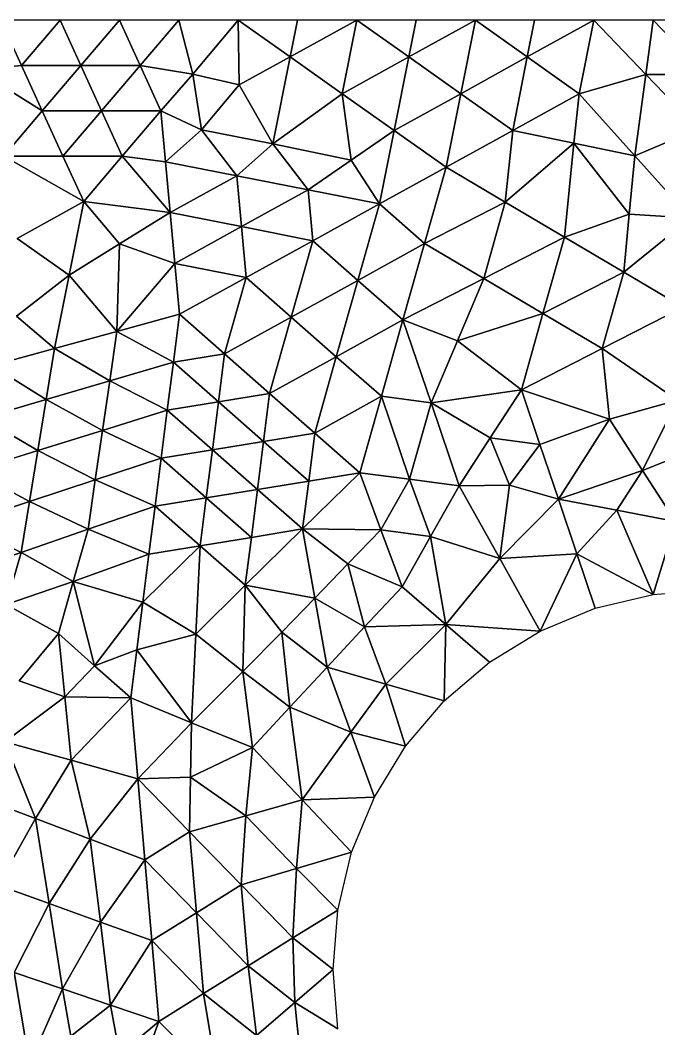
# Model space of a CAD drawing. Extents: x 100 to 350, y 100 to 150.
# Drawn here: x 281.76 to 298.58, y 123.44 to 150 of the extents above; entities that cross this region are included whole.
import ezdxf

# ---------------------------------------------------------------- set-up
doc = ezdxf.new("R2010")
doc.units = 0

msp = doc.modelspace()

# ---------------------------------------------------------------- linework, layer by layer
at = {"color": 7}
for p, q in [((282.8125, 150), (281.25, 150)), ((284.375, 150), (282.8125, 150)), ((285.9375, 150), (284.375, 150)), ((287.5, 150), (285.9375, 150)), ((289.0625, 150), (287.5, 150)), ((290.625, 150), (289.0625, 150)), ((292.1875, 150), (290.625, 150)), ((293.75, 150), (292.1875, 150)), ((295.3125, 150), (293.75, 150)), ((296.875, 150), (295.3125, 150)), ((298.4375, 150), (296.875, 150)), ((300, 150), (298.4375, 150)), ((298.435655, 134.876883), (300, 135)), ((296.90983, 134.510565), (298.435655, 134.876883)), ((295.460095, 133.910065), (296.90983, 134.510565)), ((294.122147, 133.09017), (295.460095, 133.910065)), ((292.928932, 132.071068), (294.122147, 133.09017)), ((291.90983, 130.877853), (292.928932, 132.071068)), ((291.089935, 129.539905), (291.90983, 130.877853)), ((290.489435, 128.09017), (291.089935, 129.539905)), ((290.123117, 126.564345), (290.489435, 128.09017)), ((290, 125), (290.123117, 126.564345)), ((290.123117, 123.435655), (290, 125))]:
    msp.add_line(p, q, dxfattribs=at)
at = {"color": 1}
for p, q in [((281.25, 150), (281.795462, 148.805641)), ((281.795462, 148.805641), (281.25, 150)), ((282.8125, 150), (281.795462, 148.805641)), ((281.795462, 148.805641), (282.8125, 150)), ((283.357962, 148.805641), (282.8125, 150)), ((282.8125, 150), (283.357962, 148.805641)), ((283.357962, 148.805641), (284.375, 150)), ((284.375, 150), (283.357962, 148.805641)), ((284.920462, 148.805641), (284.375, 150)), ((284.375, 150), (284.920462, 148.805641)), ((285.9375, 150), (284.920462, 148.805641)), ((284.920462, 148.805641), (285.9375, 150)), ((286.307086, 148.579849), (285.9375, 150)), ((285.9375, 150), (286.307086, 148.579849)), ((286.307086, 148.579849), (287.5, 150)), ((287.5, 150), (286.307086, 148.579849)), ((288.869364, 149.03191), (287.5, 150)), ((287.5, 150), (287.525107, 148.292764)), ((287.525107, 148.292764), (287.5, 150)), ((287.5, 150), (288.869364, 149.03191)), ((290.625, 150), (288.869364, 149.03191)), ((289.0625, 150), (288.869364, 149.03191)), ((288.869364, 149.03191), (290.625, 150)), ((288.869364, 149.03191), (289.0625, 150)), ((290.625, 150), (290.238729, 148.063821)), ((290.238729, 148.063821), (290.625, 150)), ((291.994364, 149.03191), (290.625, 150)), ((290.625, 150), (291.994364, 149.03191)), ((293.75, 150), (291.994364, 149.03191)), ((292.1875, 150), (291.994364, 149.03191)), ((291.994364, 149.03191), (293.75, 150)), ((291.994364, 149.03191), (292.1875, 150)), ((293.363729, 148.063821), (293.75, 150)), ((293.75, 150), (293.363729, 148.063821)), ((295.119364, 149.03191), (293.75, 150)), ((293.75, 150), (295.119364, 149.03191)), ((295.3125, 150), (295.119364, 149.03191)), ((295.119364, 149.03191), (296.875, 150)), ((296.875, 150), (295.119364, 149.03191)), ((295.119364, 149.03191), (295.3125, 150)), ((296.875, 150), (296.488729, 148.063821)), ((296.488729, 148.063821), (296.875, 150)), ((298.243161, 148.57076), (296.875, 150)), ((296.875, 150), (298.243161, 148.57076)), ((298.4375, 150), (298.243161, 148.57076)), ((298.243161, 148.57076), (298.4375, 150)), ((299.805661, 148.57076), (298.4375, 150)), ((298.4375, 150), (299.805661, 148.57076)), ((288.869364, 149.03191), (287.525107, 148.292764)), ((287.525107, 148.292764), (288.869364, 149.03191)), ((288.413483, 146.740574), (288.869364, 149.03191)), ((288.869364, 149.03191), (288.413483, 146.740574)), ((290.238729, 148.063821), (288.869364, 149.03191)), ((288.869364, 149.03191), (290.238729, 148.063821)), ((290.238729, 148.063821), (291.994364, 149.03191)), ((291.994364, 149.03191), (290.238729, 148.063821)), ((291.608093, 147.095731), (291.994364, 149.03191)), ((291.994364, 149.03191), (291.608093, 147.095731)), ((291.994364, 149.03191), (293.363729, 148.063821)), ((293.363729, 148.063821), (291.994364, 149.03191)), ((293.363729, 148.063821), (295.119364, 149.03191)), ((295.119364, 149.03191), (293.363729, 148.063821)), ((294.733093, 147.095731), (295.119364, 149.03191)), ((295.119364, 149.03191), (294.733093, 147.095731)), ((295.119364, 149.03191), (296.488729, 148.063821)), ((296.488729, 148.063821), (295.119364, 149.03191)), ((280.602261, 148.692507), (281.795462, 148.805641)), ((281.795462, 148.805641), (280.602261, 148.692507)), ((281.795462, 148.805641), (283.357962, 148.805641)), ((281.795462, 148.805641), (282.340925, 147.611282)), ((283.357962, 148.805641), (281.795462, 148.805641)), ((282.340925, 147.611282), (281.795462, 148.805641)), ((283.357962, 148.805641), (282.340925, 147.611282)), ((282.340925, 147.611282), (283.357962, 148.805641)), ((283.903425, 147.611282), (283.357962, 148.805641)), ((283.357962, 148.805641), (284.920462, 148.805641)), ((284.920462, 148.805641), (283.357962, 148.805641)), ((283.357962, 148.805641), (283.903425, 147.611282)), ((284.920462, 148.805641), (283.903425, 147.611282)), ((283.903425, 147.611282), (284.920462, 148.805641)), ((284.920462, 148.805641), (286.307086, 148.579849)), ((285.465925, 147.611282), (284.920462, 148.805641)), ((284.920462, 148.805641), (285.465925, 147.611282)), ((286.307086, 148.579849), (284.920462, 148.805641)), ((282.340925, 147.611282), (280.602261, 148.692507)), ((280.602261, 148.692507), (282.340925, 147.611282)), ((286.307086, 148.579849), (285.465925, 147.611282)), ((285.465925, 147.611282), (286.307086, 148.579849)), ((286.5356, 147.111484), (286.307086, 148.579849)), ((287.525107, 148.292764), (286.307086, 148.579849)), ((286.307086, 148.579849), (286.5356, 147.111484)), ((286.307086, 148.579849), (287.525107, 148.292764)), ((296.488729, 148.063821), (298.243161, 148.57076)), ((298.243161, 148.57076), (296.488729, 148.063821)), ((298.243161, 148.57076), (297.951652, 146.426901)), ((297.951652, 146.426901), (298.243161, 148.57076)), ((298.243161, 148.57076), (299.805661, 148.57076)), ((299.611321, 147.141521), (298.243161, 148.57076)), ((299.805661, 148.57076), (298.243161, 148.57076)), ((298.243161, 148.57076), (299.611321, 147.141521)), ((287.525107, 148.292764), (286.5356, 147.111484)), ((286.5356, 147.111484), (287.525107, 148.292764)), ((287.525107, 148.292764), (288.413483, 146.740574)), ((288.413483, 146.740574), (287.525107, 148.292764)), ((288.413483, 146.740574), (290.238729, 148.063821)), ((290.238729, 148.063821), (288.413483, 146.740574)), ((290.238729, 148.063821), (291.608093, 147.095731)), ((290.476016, 146.313096), (290.238729, 148.063821)), ((291.608093, 147.095731), (290.238729, 148.063821)), ((290.238729, 148.063821), (290.476016, 146.313096)), ((291.608093, 147.095731), (293.363729, 148.063821)), ((293.363729, 148.063821), (291.608093, 147.095731)), ((293.363729, 148.063821), (292.977458, 146.127641)), ((292.977458, 146.127641), (293.363729, 148.063821)), ((293.363729, 148.063821), (294.733093, 147.095731)), ((294.733093, 147.095731), (293.363729, 148.063821)), ((296.488729, 148.063821), (294.733093, 147.095731)), ((294.733093, 147.095731), (296.488729, 148.063821)), ((296.342372, 146.761316), (296.488729, 148.063821)), ((296.488729, 148.063821), (296.342372, 146.761316)), ((296.488729, 148.063821), (297.951652, 146.426901)), ((297.951652, 146.426901), (296.488729, 148.063821)), ((281.323887, 146.416924), (282.340925, 147.611282)), ((282.340925, 147.611282), (281.323887, 146.416924)), ((282.340925, 147.611282), (283.903425, 147.611282)), ((282.886387, 146.416924), (282.340925, 147.611282)), ((283.903425, 147.611282), (282.340925, 147.611282)), ((282.340925, 147.611282), (282.886387, 146.416924)), ((283.903425, 147.611282), (282.886387, 146.416924)), ((282.886387, 146.416924), (283.903425, 147.611282)), ((283.903425, 147.611282), (285.465925, 147.611282)), ((284.448887, 146.416924), (283.903425, 147.611282)), ((283.903425, 147.611282), (284.448887, 146.416924)), ((285.465925, 147.611282), (283.903425, 147.611282)), ((285.465925, 147.611282), (284.448887, 146.416924)), ((284.448887, 146.416924), (285.465925, 147.611282)), ((285.465925, 147.611282), (286.5356, 147.111484)), ((285.588172, 146.272282), (285.465925, 147.611282)), ((286.5356, 147.111484), (285.465925, 147.611282)), ((285.465925, 147.611282), (285.588172, 146.272282)), ((286.5356, 147.111484), (285.588172, 146.272282)), ((285.588172, 146.272282), (286.5356, 147.111484)), ((286.5356, 147.111484), (287.466056, 145.901372)), ((288.413483, 146.740574), (286.5356, 147.111484)), ((286.5356, 147.111484), (288.413483, 146.740574)), ((287.466056, 145.901372), (286.5356, 147.111484)), ((290.476016, 146.313096), (291.608093, 147.095731)), ((291.608093, 147.095731), (290.476016, 146.313096)), ((291.608093, 147.095731), (291.221822, 145.159552)), ((291.221822, 145.159552), (291.608093, 147.095731)), ((291.608093, 147.095731), (292.977458, 146.127641)), ((292.977458, 146.127641), (291.608093, 147.095731)), ((294.733093, 147.095731), (292.977458, 146.127641)), ((292.977458, 146.127641), (294.733093, 147.095731)), ((294.53755, 145.205341), (294.733093, 147.095731)), ((294.733093, 147.095731), (294.53755, 145.205341)), ((294.733093, 147.095731), (296.342372, 146.761316)), ((296.342372, 146.761316), (294.733093, 147.095731)), ((299.611321, 147.141521), (297.951652, 146.426901)), ((297.951652, 146.426901), (299.611321, 147.141521)), ((287.466056, 145.901372), (288.413483, 146.740574)), ((288.413483, 146.740574), (287.466056, 145.901372)), ((288.413483, 146.740574), (290.476016, 146.313096)), ((290.476016, 146.313096), (288.413483, 146.740574)), ((288.413483, 146.740574), (289.343939, 145.530462)), ((289.343939, 145.530462), (288.413483, 146.740574)), ((294.53755, 145.205341), (296.342372, 146.761316)), ((296.342372, 146.761316), (294.53755, 145.205341)), ((296.097643, 144.283041), (296.342372, 146.761316)), ((296.342372, 146.761316), (296.097643, 144.283041)), ((296.342372, 146.761316), (297.951652, 146.426901)), ((297.804693, 144.893821), (296.342372, 146.761316)), ((297.951652, 146.426901), (296.342372, 146.761316)), ((296.342372, 146.761316), (297.804693, 144.893821)), ((282.886387, 146.416924), (281.323887, 146.416924)), ((281.323887, 146.416924), (283.43185, 145.222565)), ((283.43185, 145.222565), (281.323887, 146.416924)), ((281.323887, 146.416924), (282.886387, 146.416924)), ((283.43185, 145.222565), (282.886387, 146.416924)), ((282.886387, 146.416924), (283.43185, 145.222565)), ((284.448887, 146.416924), (282.886387, 146.416924)), ((282.886387, 146.416924), (284.448887, 146.416924)), ((284.448887, 146.416924), (283.43185, 145.222565)), ((283.43185, 145.222565), (284.448887, 146.416924)), ((284.448887, 146.416924), (285.588172, 146.272282)), ((285.71042, 144.933282), (284.448887, 146.416924)), ((285.588172, 146.272282), (284.448887, 146.416924)), ((284.448887, 146.416924), (285.71042, 144.933282)), ((297.804693, 144.893821), (297.951652, 146.426901)), ((297.951652, 146.426901), (297.804693, 144.893821)), ((297.951652, 146.426901), (299.414574, 144.789981)), ((299.414574, 144.789981), (297.951652, 146.426901)), ((285.588172, 146.272282), (285.71042, 144.933282)), ((287.466056, 145.901372), (285.588172, 146.272282)), ((285.71042, 144.933282), (285.588172, 146.272282)), ((285.588172, 146.272282), (287.466056, 145.901372)), ((290.476016, 146.313096), (289.343939, 145.530462)), ((289.343939, 145.530462), (290.476016, 146.313096)), ((291.221822, 145.159552), (290.476016, 146.313096)), ((290.476016, 146.313096), (291.221822, 145.159552)), ((292.977458, 146.127641), (291.221822, 145.159552)), ((291.221822, 145.159552), (292.977458, 146.127641)), ((292.977458, 146.127641), (292.409969, 144.116399)), ((292.409969, 144.116399), (292.977458, 146.127641)), ((292.977458, 146.127641), (294.53755, 145.205341)), ((294.53755, 145.205341), (292.977458, 146.127641)), ((287.466056, 145.901372), (285.71042, 144.933282)), ((285.71042, 144.933282), (287.466056, 145.901372)), ((289.343939, 145.530462), (287.466056, 145.901372)), ((287.466056, 145.901372), (287.588303, 144.562372)), ((287.466056, 145.901372), (289.343939, 145.530462)), ((287.588303, 144.562372), (287.466056, 145.901372)), ((287.588303, 144.562372), (289.343939, 145.530462)), ((289.343939, 145.530462), (287.588303, 144.562372)), ((289.343939, 145.530462), (291.221822, 145.159552)), ((289.343939, 145.530462), (289.466186, 144.191462)), ((291.221822, 145.159552), (289.343939, 145.530462)), ((289.466186, 144.191462), (289.343939, 145.530462)), ((281.676214, 144.254475), (283.43185, 145.222565)), ((283.43185, 145.222565), (281.676214, 144.254475)), ((283.045578, 143.286385), (283.43185, 145.222565)), ((283.43185, 145.222565), (283.045578, 143.286385)), ((285.71042, 144.933282), (283.43185, 145.222565)), ((283.43185, 145.222565), (284.377999, 144.109834)), ((283.43185, 145.222565), (285.71042, 144.933282)), ((284.377999, 144.109834), (283.43185, 145.222565)), ((291.221822, 145.159552), (289.466186, 144.191462)), ((289.466186, 144.191462), (291.221822, 145.159552)), ((291.221822, 145.159552), (290.654334, 143.14831)), ((290.654334, 143.14831), (291.221822, 145.159552)), ((292.409969, 144.116399), (291.221822, 145.159552)), ((291.221822, 145.159552), (292.409969, 144.116399)), ((292.409969, 144.116399), (294.53755, 145.205341)), ((294.53755, 145.205341), (292.409969, 144.116399)), ((293.970062, 143.1941), (294.53755, 145.205341)), ((294.53755, 145.205341), (293.970062, 143.1941)), ((294.53755, 145.205341), (296.097643, 144.283041)), ((296.097643, 144.283041), (294.53755, 145.205341)), ((284.377999, 144.109834), (285.71042, 144.933282)), ((285.71042, 144.933282), (284.377999, 144.109834)), ((287.588303, 144.562372), (285.71042, 144.933282)), ((285.71042, 144.933282), (285.832667, 143.594283)), ((285.71042, 144.933282), (287.588303, 144.562372)), ((285.832667, 143.594283), (285.71042, 144.933282)), ((297.804693, 144.893821), (296.097643, 144.283041)), ((296.097643, 144.283041), (297.804693, 144.893821)), ((297.657735, 143.360742), (297.804693, 144.893821)), ((297.804693, 144.893821), (297.657735, 143.360742)), ((297.657735, 143.360742), (299.414574, 144.789981)), ((299.414574, 144.789981), (297.657735, 143.360742)), ((299.414574, 144.789981), (297.804693, 144.893821)), ((297.804693, 144.893821), (299.414574, 144.789981)), ((285.832667, 143.594283), (287.588303, 144.562372)), ((287.588303, 144.562372), (285.832667, 143.594283)), ((287.588303, 144.562372), (287.710551, 143.223372)), ((289.466186, 144.191462), (287.588303, 144.562372)), ((287.588303, 144.562372), (289.466186, 144.191462)), ((287.710551, 143.223372), (287.588303, 144.562372)), ((281.676214, 144.254475), (283.045578, 143.286385)), ((283.045578, 143.286385), (281.676214, 144.254475)), ((293.970062, 143.1941), (296.097643, 144.283041)), ((296.097643, 144.283041), (293.970062, 143.1941)), ((296.097643, 144.283041), (295.530154, 142.2718)), ((295.530154, 142.2718), (296.097643, 144.283041)), ((296.097643, 144.283041), (297.657735, 143.360742)), ((297.657735, 143.360742), (296.097643, 144.283041)), ((284.377999, 144.109834), (283.045578, 143.286385)), ((283.045578, 143.286385), (284.377999, 144.109834)), ((284.377999, 144.109834), (284.307111, 141.802744)), ((284.307111, 141.802744), (284.377999, 144.109834)), ((285.832667, 143.594283), (284.377999, 144.109834)), ((284.377999, 144.109834), (285.832667, 143.594283)), ((287.710551, 143.223372), (289.466186, 144.191462)), ((289.466186, 144.191462), (287.710551, 143.223372)), ((289.466186, 144.191462), (288.898698, 142.18022)), ((288.898698, 142.18022), (289.466186, 144.191462)), ((290.654334, 143.14831), (289.466186, 144.191462)), ((289.466186, 144.191462), (290.654334, 143.14831)), ((290.654334, 143.14831), (292.409969, 144.116399)), ((292.409969, 144.116399), (290.654334, 143.14831)), ((292.409969, 144.116399), (291.842481, 142.105158)), ((291.842481, 142.105158), (292.409969, 144.116399)), ((293.970062, 143.1941), (292.409969, 144.116399)), ((292.409969, 144.116399), (293.970062, 143.1941)), ((284.307111, 141.802744), (285.832667, 143.594283)), ((285.832667, 143.594283), (284.307111, 141.802744)), ((285.832667, 143.594283), (285.954915, 142.255283)), ((287.710551, 143.223372), (285.832667, 143.594283)), ((285.954915, 142.255283), (285.832667, 143.594283)), ((285.832667, 143.594283), (287.710551, 143.223372)), ((283.045578, 143.286385), (281.659242, 142.205161)), ((281.659242, 142.205161), (283.045578, 143.286385)), ((282.659307, 141.350206), (283.045578, 143.286385)), ((283.045578, 143.286385), (282.659307, 141.350206)), ((284.307111, 141.802744), (283.045578, 143.286385)), ((283.045578, 143.286385), (284.307111, 141.802744)), ((285.954915, 142.255283), (287.710551, 143.223372)), ((287.710551, 143.223372), (285.954915, 142.255283)), ((287.710551, 143.223372), (287.143063, 141.21213)), ((287.143063, 141.21213), (287.710551, 143.223372)), ((288.898698, 142.18022), (287.710551, 143.223372)), ((287.710551, 143.223372), (288.898698, 142.18022)), ((291.842481, 142.105158), (293.970062, 143.1941)), ((293.970062, 143.1941), (291.842481, 142.105158)), ((293.970062, 143.1941), (293.27612, 141.556869)), ((293.27612, 141.556869), (293.970062, 143.1941)), ((295.530154, 142.2718), (293.970062, 143.1941)), ((293.970062, 143.1941), (295.530154, 142.2718)), ((295.530154, 142.2718), (297.657735, 143.360742)), ((297.657735, 143.360742), (295.530154, 142.2718)), ((297.090247, 141.3495), (297.657735, 143.360742)), ((297.657735, 143.360742), (297.090247, 141.3495)), ((297.657735, 143.360742), (299.217828, 142.438442)), ((299.217828, 142.438442), (297.657735, 143.360742)), ((288.898698, 142.18022), (290.654334, 143.14831)), ((290.654334, 143.14831), (288.898698, 142.18022)), ((290.086846, 141.137068), (290.654334, 143.14831)), ((290.654334, 143.14831), (290.086846, 141.137068)), ((290.654334, 143.14831), (291.842481, 142.105158)), ((291.842481, 142.105158), (290.654334, 143.14831)), ((299.217828, 142.438442), (297.090247, 141.3495)), ((297.090247, 141.3495), (299.217828, 142.438442)), ((282.659307, 141.350206), (281.659242, 142.205161)), ((281.659242, 142.205161), (282.659307, 141.350206)), ((284.307111, 141.802744), (285.954915, 142.255283)), ((285.954915, 142.255283), (284.307111, 141.802744)), ((285.794293, 140.99228), (285.954915, 142.255283)), ((285.954915, 142.255283), (285.794293, 140.99228)), ((285.954915, 142.255283), (287.143063, 141.21213)), ((287.143063, 141.21213), (285.954915, 142.255283)), ((287.143063, 141.21213), (288.898698, 142.18022)), ((288.898698, 142.18022), (287.143063, 141.21213)), ((288.898698, 142.18022), (288.33121, 140.168978)), ((288.33121, 140.168978), (288.898698, 142.18022)), ((288.898698, 142.18022), (290.086846, 141.137068)), ((290.086846, 141.137068), (288.898698, 142.18022)), ((293.27612, 141.556869), (295.530154, 142.2718)), ((295.530154, 142.2718), (293.27612, 141.556869)), ((295.530154, 142.2718), (294.962666, 140.260558)), ((294.962666, 140.260558), (295.530154, 142.2718)), ((297.090247, 141.3495), (295.530154, 142.2718)), ((295.530154, 142.2718), (297.090247, 141.3495)), ((291.842481, 142.105158), (290.086846, 141.137068)), ((290.086846, 141.137068), (291.842481, 142.105158)), ((291.274993, 140.093916), (291.842481, 142.105158)), ((291.842481, 142.105158), (291.274993, 140.093916)), ((293.27612, 141.556869), (291.842481, 142.105158)), ((291.842481, 142.105158), (292.582179, 139.919638)), ((292.582179, 139.919638), (291.842481, 142.105158)), ((291.842481, 142.105158), (293.27612, 141.556869)), ((284.307111, 141.802744), (282.659307, 141.350206)), ((282.659307, 141.350206), (284.307111, 141.802744)), ((284.307111, 141.802744), (284.117035, 140.500335)), ((284.117035, 140.500335), (284.307111, 141.802744)), ((285.794293, 140.99228), (284.307111, 141.802744)), ((284.307111, 141.802744), (285.794293, 140.99228)), ((282.659307, 141.350206), (281.011503, 140.897668)), ((281.011503, 140.897668), (282.659307, 141.350206)), ((282.439776, 140.008391), (282.659307, 141.350206)), ((282.659307, 141.350206), (282.439776, 140.008391)), ((282.659307, 141.350206), (284.117035, 140.500335)), ((284.117035, 140.500335), (282.659307, 141.350206)), ((292.582179, 139.919638), (293.27612, 141.556869)), ((293.27612, 141.556869), (292.582179, 139.919638)), ((294.962666, 140.260558), (293.27612, 141.556869)), ((293.27612, 141.556869), (294.962666, 140.260558)), ((294.962666, 140.260558), (297.090247, 141.3495)), ((297.090247, 141.3495), (294.962666, 140.260558)), ((299.078795, 139.992323), (297.090247, 141.3495)), ((297.090247, 141.3495), (297.28579, 139.489889)), ((297.090247, 141.3495), (299.078795, 139.992323)), ((297.28579, 139.489889), (297.090247, 141.3495)), ((287.143063, 141.21213), (285.794293, 140.99228)), ((285.794293, 140.99228), (287.143063, 141.21213)), ((287.143063, 141.21213), (286.98244, 139.949128)), ((286.98244, 139.949128), (287.143063, 141.21213)), ((288.33121, 140.168978), (287.143063, 141.21213)), ((287.143063, 141.21213), (288.33121, 140.168978)), ((290.086846, 141.137068), (288.33121, 140.168978)), ((288.33121, 140.168978), (290.086846, 141.137068)), ((289.519358, 139.125826), (290.086846, 141.137068)), ((290.086846, 141.137068), (289.519358, 139.125826)), ((290.086846, 141.137068), (291.274993, 140.093916)), ((291.274993, 140.093916), (290.086846, 141.137068)), ((281.011503, 140.897668), (282.439776, 140.008391)), ((282.439776, 140.008391), (281.011503, 140.897668)), ((284.117035, 140.500335), (285.794293, 140.99228)), ((285.794293, 140.99228), (284.117035, 140.500335)), ((285.794293, 140.99228), (285.633671, 139.729277)), ((285.633671, 139.729277), (285.794293, 140.99228)), ((286.98244, 139.949128), (285.794293, 140.99228)), ((285.794293, 140.99228), (286.98244, 139.949128)), ((284.117035, 140.500335), (282.439776, 140.008391)), ((282.439776, 140.008391), (284.117035, 140.500335)), ((283.926958, 139.197926), (284.117035, 140.500335)), ((284.117035, 140.500335), (283.926958, 139.197926)), ((284.117035, 140.500335), (285.633671, 139.729277)), ((285.633671, 139.729277), (284.117035, 140.500335)), ((292.582179, 139.919638), (294.962666, 140.260558)), ((294.962666, 140.260558), (292.582179, 139.919638)), ((294.142271, 138.997338), (294.962666, 140.260558)), ((294.962666, 140.260558), (294.142271, 138.997338)), ((294.962666, 140.260558), (297.28579, 139.489889)), ((297.28579, 139.489889), (294.962666, 140.260558)), ((294.962666, 140.260558), (295.449457, 138.82306)), ((295.449457, 138.82306), (294.962666, 140.260558)), ((282.439776, 140.008391), (280.762518, 139.516446)), ((280.762518, 139.516446), (282.439776, 140.008391)), ((282.220246, 138.666575), (282.439776, 140.008391)), ((282.439776, 140.008391), (282.220246, 138.666575)), ((282.439776, 140.008391), (283.926958, 139.197926)), ((283.926958, 139.197926), (282.439776, 140.008391)), ((286.98244, 139.949128), (288.33121, 140.168978)), ((288.33121, 140.168978), (286.98244, 139.949128)), ((288.33121, 140.168978), (288.170588, 138.905976)), ((288.170588, 138.905976), (288.33121, 140.168978)), ((288.33121, 140.168978), (289.519358, 139.125826)), ((289.519358, 139.125826), (288.33121, 140.168978)), ((291.274993, 140.093916), (289.519358, 139.125826)), ((289.519358, 139.125826), (291.274993, 140.093916)), ((290.707505, 138.082674), (291.274993, 140.093916)), ((291.274993, 140.093916), (290.707505, 138.082674)), ((292.582179, 139.919638), (291.274993, 140.093916)), ((291.274993, 140.093916), (292.014691, 137.908396)), ((292.014691, 137.908396), (291.274993, 140.093916)), ((291.274993, 140.093916), (292.582179, 139.919638)), ((297.28579, 139.489889), (299.078795, 139.992323)), ((299.078795, 139.992323), (297.28579, 139.489889)), ((298.154037, 138.143971), (299.078795, 139.992323)), ((299.078795, 139.992323), (298.154037, 138.143971)), ((285.633671, 139.729277), (283.926958, 139.197926)), ((283.926958, 139.197926), (285.633671, 139.729277)), ((285.633671, 139.729277), (285.473049, 138.466275)), ((285.473049, 138.466275), (285.633671, 139.729277)), ((285.633671, 139.729277), (286.98244, 139.949128)), ((286.98244, 139.949128), (285.633671, 139.729277)), ((286.821818, 138.686125), (285.633671, 139.729277)), ((285.633671, 139.729277), (286.821818, 138.686125)), ((286.98244, 139.949128), (286.821818, 138.686125)), ((286.821818, 138.686125), (286.98244, 139.949128)), ((286.98244, 139.949128), (288.170588, 138.905976)), ((288.170588, 138.905976), (286.98244, 139.949128)), ((292.014691, 137.908396), (292.582179, 139.919638)), ((292.582179, 139.919638), (292.014691, 137.908396)), ((294.142271, 138.997338), (292.582179, 139.919638)), ((292.582179, 139.919638), (293.321877, 137.734118)), ((292.582179, 139.919638), (294.142271, 138.997338)), ((293.321877, 137.734118), (292.582179, 139.919638)), ((280.762518, 139.516446), (282.220246, 138.666575)), ((282.220246, 138.666575), (280.762518, 139.516446)), ((297.28579, 139.489889), (295.449457, 138.82306)), ((295.449457, 138.82306), (297.28579, 139.489889)), ((295.936248, 137.385561), (297.28579, 139.489889)), ((297.28579, 139.489889), (295.936248, 137.385561)), ((297.28579, 139.489889), (298.154037, 138.143971)), ((298.154037, 138.143971), (297.28579, 139.489889)), ((282.220246, 138.666575), (283.926958, 139.197926)), ((283.926958, 139.197926), (282.220246, 138.666575)), ((283.736882, 137.895517), (283.926958, 139.197926)), ((283.926958, 139.197926), (283.736882, 137.895517)), ((283.926958, 139.197926), (285.473049, 138.466275)), ((285.473049, 138.466275), (283.926958, 139.197926)), ((288.170588, 138.905976), (289.519358, 139.125826)), ((289.519358, 139.125826), (288.170588, 138.905976)), ((289.358735, 137.862823), (289.519358, 139.125826)), ((289.519358, 139.125826), (289.358735, 137.862823)), ((289.519358, 139.125826), (290.707505, 138.082674)), ((290.707505, 138.082674), (289.519358, 139.125826)), ((293.321877, 137.734118), (294.142271, 138.997338)), ((294.142271, 138.997338), (293.321877, 137.734118)), ((295.449457, 138.82306), (294.142271, 138.997338)), ((294.142271, 138.997338), (294.648168, 137.752434)), ((294.648168, 137.752434), (294.142271, 138.997338)), ((294.142271, 138.997338), (295.449457, 138.82306)), ((280.513533, 138.135224), (282.220246, 138.666575)), ((282.220246, 138.666575), (280.513533, 138.135224)), ((282.220246, 138.666575), (282.000715, 137.32476)), ((282.000715, 137.32476), (282.220246, 138.666575)), ((283.736882, 137.895517), (282.220246, 138.666575)), ((282.220246, 138.666575), (283.736882, 137.895517)), ((285.473049, 138.466275), (286.821818, 138.686125)), ((286.821818, 138.686125), (285.473049, 138.466275)), ((286.661196, 137.423122), (286.821818, 138.686125)), ((286.821818, 138.686125), (286.661196, 137.423122)), ((288.170588, 138.905976), (286.821818, 138.686125)), ((286.821818, 138.686125), (288.170588, 138.905976)), ((288.009966, 137.642973), (286.821818, 138.686125)), ((286.821818, 138.686125), (288.009966, 137.642973)), ((288.170588, 138.905976), (288.009966, 137.642973)), ((288.009966, 137.642973), (288.170588, 138.905976)), ((288.170588, 138.905976), (289.358735, 137.862823)), ((289.358735, 137.862823), (288.170588, 138.905976)), ((294.648168, 137.752434), (295.449457, 138.82306)), ((295.449457, 138.82306), (294.648168, 137.752434)), ((295.449457, 138.82306), (295.936248, 137.385561)), ((295.936248, 137.385561), (295.449457, 138.82306)), ((299.608914, 138.719221), (298.154037, 138.143971)), ((298.154037, 138.143971), (299.608914, 138.719221)), ((285.473049, 138.466275), (283.736882, 137.895517)), ((283.736882, 137.895517), (285.473049, 138.466275)), ((285.312427, 137.203272), (285.473049, 138.466275)), ((285.473049, 138.466275), (285.312427, 137.203272)), ((285.473049, 138.466275), (286.661196, 137.423122)), ((286.661196, 137.423122), (285.473049, 138.466275)), ((282.000715, 137.32476), (280.513533, 138.135224)), ((280.513533, 138.135224), (282.000715, 137.32476)), ((295.936248, 137.385561), (298.154037, 138.143971)), ((298.154037, 138.143971), (295.936248, 137.385561)), ((298.154037, 138.143971), (297.479266, 137.091807)), ((297.479266, 137.091807), (298.154037, 138.143971)), ((299.022285, 136.798052), (298.154037, 138.143971)), ((298.154037, 138.143971), (299.022285, 136.798052)), ((282.000715, 137.32476), (283.736882, 137.895517)), ((283.736882, 137.895517), (282.000715, 137.32476)), ((283.736882, 137.895517), (283.546805, 136.593108)), ((283.546805, 136.593108), (283.736882, 137.895517)), ((285.312427, 137.203272), (283.736882, 137.895517)), ((283.736882, 137.895517), (285.312427, 137.203272)), ((289.198113, 136.599821), (290.707505, 138.082674)), ((290.707505, 138.082674), (289.198113, 136.599821)), ((290.707505, 138.082674), (289.358735, 137.862823)), ((289.358735, 137.862823), (290.707505, 138.082674)), ((290.707505, 138.082674), (292.014691, 137.908396)), ((291.262862, 136.579772), (290.707505, 138.082674)), ((292.014691, 137.908396), (290.707505, 138.082674)), ((290.707505, 138.082674), (291.262862, 136.579772)), ((291.262862, 136.579772), (292.014691, 137.908396)), ((292.014691, 137.908396), (291.262862, 136.579772)), ((292.014691, 137.908396), (292.570048, 136.405494)), ((293.321877, 137.734118), (292.014691, 137.908396)), ((292.014691, 137.908396), (293.321877, 137.734118)), ((292.570048, 136.405494), (292.014691, 137.908396)), ((286.661196, 137.423122), (288.009966, 137.642973)), ((288.009966, 137.642973), (286.661196, 137.423122)), ((287.849344, 136.37997), (288.009966, 137.642973)), ((288.009966, 137.642973), (287.849344, 136.37997)), ((289.358735, 137.862823), (288.009966, 137.642973)), ((288.009966, 137.642973), (289.358735, 137.862823)), ((288.009966, 137.642973), (289.198113, 136.599821)), ((289.198113, 136.599821), (288.009966, 137.642973)), ((289.198113, 136.599821), (289.358735, 137.862823)), ((289.358735, 137.862823), (289.198113, 136.599821)), ((292.570048, 136.405494), (293.321877, 137.734118)), ((293.321877, 137.734118), (292.570048, 136.405494)), ((294.648168, 137.752434), (293.321877, 137.734118)), ((293.321877, 137.734118), (294.648168, 137.752434)), ((293.321877, 137.734118), (294.390986, 135.822091)), ((294.390986, 135.822091), (293.321877, 137.734118)), ((294.390986, 135.822091), (294.648168, 137.752434)), ((294.648168, 137.752434), (294.390986, 135.822091)), ((294.648168, 137.752434), (295.936248, 137.385561)), ((295.936248, 137.385561), (294.648168, 137.752434)), ((286.661196, 137.423122), (285.312427, 137.203272)), ((285.312427, 137.203272), (286.661196, 137.423122)), ((286.500574, 136.16012), (286.661196, 137.423122)), ((286.661196, 137.423122), (286.500574, 136.16012)), ((287.849344, 136.37997), (286.661196, 137.423122)), ((286.661196, 137.423122), (287.849344, 136.37997)), ((295.936248, 137.385561), (294.390986, 135.822091)), ((294.390986, 135.822091), (295.936248, 137.385561)), ((295.936248, 137.385561), (297.479266, 137.091807)), ((296.423039, 135.948063), (295.936248, 137.385561)), ((297.479266, 137.091807), (295.936248, 137.385561)), ((295.936248, 137.385561), (296.423039, 135.948063)), ((280.264548, 136.754003), (282.000715, 137.32476)), ((282.000715, 137.32476), (280.264548, 136.754003)), ((282.000715, 137.32476), (281.781184, 135.982945)), ((281.781184, 135.982945), (282.000715, 137.32476)), ((283.546805, 136.593108), (282.000715, 137.32476)), ((282.000715, 137.32476), (283.546805, 136.593108)), ((283.546805, 136.593108), (285.312427, 137.203272)), ((285.312427, 137.203272), (283.546805, 136.593108)), ((285.151804, 135.940269), (285.312427, 137.203272)), ((285.312427, 137.203272), (285.151804, 135.940269)), ((285.312427, 137.203272), (286.500574, 136.16012)), ((286.500574, 136.16012), (285.312427, 137.203272)), ((297.479266, 137.091807), (296.423039, 135.948063)), ((296.423039, 135.948063), (297.479266, 137.091807)), ((298.435655, 134.876883), (297.479266, 137.091807)), ((297.479266, 137.091807), (298.435655, 134.876883)), ((299.022285, 136.798052), (297.479266, 137.091807)), ((297.479266, 137.091807), (299.022285, 136.798052)), ((280.264548, 136.754003), (281.781184, 135.982945)), ((281.781184, 135.982945), (280.264548, 136.754003)), ((281.781184, 135.982945), (283.546805, 136.593108)), ((283.546805, 136.593108), (281.781184, 135.982945)), ((283.546805, 136.593108), (283.155345, 135.220953)), ((283.155345, 135.220953), (283.546805, 136.593108)), ((285.151804, 135.940269), (283.546805, 136.593108)), ((283.546805, 136.593108), (285.151804, 135.940269)), ((289.198113, 136.599821), (287.688721, 135.116968)), ((287.688721, 135.116968), (289.198113, 136.599821)), ((289.198113, 136.599821), (287.849344, 136.37997)), ((287.849344, 136.37997), (289.198113, 136.599821)), ((290.393229, 135.680148), (289.198113, 136.599821)), ((289.198113, 136.599821), (289.523595, 134.780524)), ((289.523595, 134.780524), (289.198113, 136.599821)), ((289.198113, 136.599821), (291.262862, 136.579772)), ((291.262862, 136.579772), (289.198113, 136.599821)), ((289.198113, 136.599821), (290.393229, 135.680148)), ((290.393229, 135.680148), (291.262862, 136.579772)), ((291.262862, 136.579772), (290.393229, 135.680148)), ((292.570048, 136.405494), (291.262862, 136.579772)), ((291.262862, 136.579772), (291.818219, 135.076871)), ((291.262862, 136.579772), (292.570048, 136.405494)), ((291.818219, 135.076871), (291.262862, 136.579772)), ((299.022285, 136.798052), (298.435655, 134.876883)), ((298.435655, 134.876883), (299.022285, 136.798052)), ((287.849344, 136.37997), (286.500574, 136.16012)), ((286.500574, 136.16012), (287.849344, 136.37997)), ((287.688721, 135.116968), (287.849344, 136.37997)), ((287.849344, 136.37997), (287.688721, 135.116968)), ((291.818219, 135.076871), (292.570048, 136.405494)), ((292.570048, 136.405494), (291.818219, 135.076871)), ((294.390986, 135.822091), (292.570048, 136.405494)), ((292.570048, 136.405494), (292.970183, 134.08352)), ((292.970183, 134.08352), (292.570048, 136.405494)), ((292.570048, 136.405494), (294.390986, 135.822091)), ((286.500574, 136.16012), (284.991182, 134.677267)), ((284.991182, 134.677267), (286.500574, 136.16012)), ((286.500574, 136.16012), (285.151804, 135.940269)), ((285.151804, 135.940269), (286.500574, 136.16012)), ((286.387756, 133.829271), (286.500574, 136.16012)), ((286.500574, 136.16012), (286.387756, 133.829271)), ((286.500574, 136.16012), (287.688721, 135.116968)), ((287.688721, 135.116968), (286.500574, 136.16012)), ((281.781184, 135.982945), (280.015563, 135.372781)), ((280.015563, 135.372781), (281.781184, 135.982945)), ((281.781184, 135.982945), (281.389724, 134.610789)), ((281.389724, 134.610789), (281.781184, 135.982945)), ((283.155345, 135.220953), (281.781184, 135.982945)), ((281.781184, 135.982945), (283.155345, 135.220953)), ((283.155345, 135.220953), (285.151804, 135.940269)), ((285.151804, 135.940269), (283.155345, 135.220953)), ((285.151804, 135.940269), (284.991182, 134.677267)), ((284.991182, 134.677267), (285.151804, 135.940269)), ((292.970183, 134.08352), (294.390986, 135.822091)), ((294.390986, 135.822091), (292.970183, 134.08352)), ((296.423039, 135.948063), (294.390986, 135.822091)), ((294.390986, 135.822091), (296.423039, 135.948063)), ((294.390986, 135.822091), (295.460095, 133.910065)), ((295.460095, 133.910065), (294.390986, 135.822091)), ((295.460095, 133.910065), (296.423039, 135.948063)), ((296.423039, 135.948063), (295.460095, 133.910065)), ((296.90983, 134.510565), (296.423039, 135.948063)), ((296.423039, 135.948063), (298.435655, 134.876883)), ((296.423039, 135.948063), (296.90983, 134.510565)), ((298.435655, 134.876883), (296.423039, 135.948063)), ((289.523595, 134.780524), (290.393229, 135.680148)), ((290.393229, 135.680148), (289.523595, 134.780524)), ((290.833648, 134.019049), (290.393229, 135.680148)), ((290.393229, 135.680148), (290.833648, 134.019049)), ((291.818219, 135.076871), (290.393229, 135.680148)), ((290.393229, 135.680148), (291.818219, 135.076871)), ((281.389724, 134.610789), (283.155345, 135.220953)), ((283.155345, 135.220953), (281.389724, 134.610789)), ((283.155345, 135.220953), (282.763885, 133.848797)), ((282.763885, 133.848797), (283.155345, 135.220953)), ((284.991182, 134.677267), (283.155345, 135.220953)), ((283.155345, 135.220953), (283.716911, 133.000029)), ((283.716911, 133.000029), (283.155345, 135.220953)), ((283.155345, 135.220953), (284.991182, 134.677267)), ((287.688721, 135.116968), (286.387756, 133.829271)), ((286.387756, 133.829271), (287.688721, 135.116968)), ((287.62497, 132.845758), (287.688721, 135.116968)), ((287.688721, 135.116968), (287.62497, 132.845758)), ((287.688721, 135.116968), (289.523595, 134.780524)), ((289.523595, 134.780524), (287.688721, 135.116968)), ((287.688721, 135.116968), (288.653962, 133.8809)), ((288.653962, 133.8809), (287.688721, 135.116968)), ((291.818219, 135.076871), (290.833648, 134.019049)), ((290.833648, 134.019049), (291.818219, 135.076871)), ((292.970183, 134.08352), (291.818219, 135.076871)), ((291.818219, 135.076871), (292.970183, 134.08352)), ((283.716911, 133.000029), (284.991182, 134.677267)), ((284.991182, 134.677267), (283.716911, 133.000029)), ((284.991182, 134.677267), (284.83056, 133.414264)), ((284.83056, 133.414264), (284.991182, 134.677267)), ((284.991182, 134.677267), (286.387756, 133.829271)), ((286.387756, 133.829271), (284.991182, 134.677267)), ((289.523595, 134.780524), (288.653962, 133.8809)), ((288.653962, 133.8809), (289.523595, 134.780524)), ((289.523595, 134.780524), (290.833648, 134.019049)), ((289.849077, 132.961227), (289.523595, 134.780524)), ((290.833648, 134.019049), (289.523595, 134.780524)), ((289.523595, 134.780524), (289.849077, 132.961227)), ((281.389724, 134.610789), (282.763885, 133.848797)), ((282.763885, 133.848797), (281.389724, 134.610789)), ((288.653962, 133.8809), (287.62497, 132.845758)), ((287.62497, 132.845758), (288.653962, 133.8809)), ((288.653962, 133.8809), (288.864507, 131.903405)), ((289.849077, 132.961227), (288.653962, 133.8809)), ((288.653962, 133.8809), (289.849077, 132.961227)), ((288.864507, 131.903405), (288.653962, 133.8809)), ((289.849077, 132.961227), (290.833648, 134.019049)), ((290.833648, 134.019049), (289.849077, 132.961227)), ((290.833648, 134.019049), (292.970183, 134.08352)), ((292.970183, 134.08352), (290.833648, 134.019049)), ((291.389005, 132.516147), (290.833648, 134.019049)), ((290.833648, 134.019049), (291.389005, 132.516147)), ((292.970183, 134.08352), (291.389005, 132.516147)), ((291.389005, 132.516147), (292.970183, 134.08352)), ((292.970183, 134.08352), (292.928932, 132.071068)), ((292.928932, 132.071068), (292.970183, 134.08352)), ((292.970183, 134.08352), (295.460095, 133.910065)), ((294.122147, 133.09017), (292.970183, 134.08352)), ((292.970183, 134.08352), (294.122147, 133.09017)), ((295.460095, 133.910065), (292.970183, 134.08352)), ((282.763885, 133.848797), (281.735126, 132.599699)), ((281.735126, 132.599699), (282.763885, 133.848797)), ((282.763885, 133.848797), (283.716911, 133.000029)), ((282.933665, 132.179071), (282.763885, 133.848797)), ((283.716911, 133.000029), (282.763885, 133.848797)), ((282.763885, 133.848797), (282.933665, 132.179071)), ((286.387756, 133.829271), (284.83056, 133.414264)), ((284.83056, 133.414264), (286.387756, 133.829271)), ((286.274937, 131.498422), (286.387756, 133.829271)), ((286.387756, 133.829271), (286.274937, 131.498422)), ((286.387756, 133.829271), (287.62497, 132.845758)), ((287.62497, 132.845758), (286.387756, 133.829271)), ((283.716911, 133.000029), (284.83056, 133.414264)), ((284.83056, 133.414264), (283.716911, 133.000029)), ((284.83056, 133.414264), (284.669938, 132.151261)), ((284.669938, 132.151261), (284.83056, 133.414264)), ((284.83056, 133.414264), (286.274937, 131.498422)), ((286.274937, 131.498422), (284.83056, 133.414264)), ((282.933665, 132.179071), (283.716911, 133.000029)), ((283.716911, 133.000029), (282.933665, 132.179071)), ((284.669938, 132.151261), (283.716911, 133.000029)), ((283.716911, 133.000029), (284.669938, 132.151261)), ((287.62497, 132.845758), (286.274937, 131.498422)), ((286.274937, 131.498422), (287.62497, 132.845758)), ((287.879936, 130.845583), (287.62497, 132.845758)), ((288.864507, 131.903405), (287.62497, 132.845758)), ((287.62497, 132.845758), (287.879936, 130.845583)), ((287.62497, 132.845758), (288.864507, 131.903405)), ((289.849077, 132.961227), (288.864507, 131.903405)), ((288.864507, 131.903405), (289.849077, 132.961227)), ((290.469506, 131.250566), (289.849077, 132.961227)), ((291.389005, 132.516147), (289.849077, 132.961227)), ((289.849077, 132.961227), (290.469506, 131.250566)), ((289.849077, 132.961227), (291.389005, 132.516147)), ((282.933665, 132.179071), (281.735126, 132.599699)), ((281.735126, 132.599699), (282.933665, 132.179071)), ((291.389005, 132.516147), (290.469506, 131.250566)), ((290.469506, 131.250566), (291.389005, 132.516147)), ((291.90983, 130.877853), (291.389005, 132.516147)), ((291.389005, 132.516147), (291.90983, 130.877853)), ((292.928932, 132.071068), (291.389005, 132.516147)), ((291.389005, 132.516147), (292.928932, 132.071068)), ((282.933665, 132.179071), (281.351501, 130.997414)), ((281.351501, 130.997414), (282.933665, 132.179071)), ((283.103445, 130.509345), (282.933665, 132.179071)), ((282.933665, 132.179071), (283.103445, 130.509345)), ((284.669938, 132.151261), (282.933665, 132.179071)), ((282.933665, 132.179071), (284.669938, 132.151261)), ((283.103445, 130.509345), (284.669938, 132.151261)), ((284.669938, 132.151261), (283.103445, 130.509345)), ((284.855388, 130.021275), (284.669938, 132.151261)), ((286.274937, 131.498422), (284.669938, 132.151261)), ((284.669938, 132.151261), (284.855388, 130.021275)), ((284.669938, 132.151261), (286.274937, 131.498422)), ((288.864507, 131.903405), (287.879936, 130.845583)), ((287.879936, 130.845583), (288.864507, 131.903405)), ((288.864507, 131.903405), (290.469506, 131.250566)), ((288.864507, 131.903405), (289.184686, 129.467877)), ((290.469506, 131.250566), (288.864507, 131.903405)), ((289.184686, 129.467877), (288.864507, 131.903405)), ((286.274937, 131.498422), (284.855388, 130.021275)), ((284.855388, 130.021275), (286.274937, 131.498422)), ((286.274937, 131.498422), (286.24681, 130.061484)), ((286.24681, 130.061484), (286.274937, 131.498422)), ((287.879936, 130.845583), (286.274937, 131.498422)), ((286.274937, 131.498422), (287.879936, 130.845583)), ((290.469506, 131.250566), (289.184686, 129.467877)), ((289.184686, 129.467877), (290.469506, 131.250566)), ((290.469506, 131.250566), (291.90983, 130.877853)), ((291.089935, 129.539905), (290.469506, 131.250566)), ((290.469506, 131.250566), (291.089935, 129.539905)), ((291.90983, 130.877853), (290.469506, 131.250566)), ((281.351501, 130.997414), (283.103445, 130.509345)), ((283.103445, 130.509345), (281.351501, 130.997414)), ((281.351501, 130.997414), (282.166415, 128.9745)), ((282.166415, 128.9745), (281.351501, 130.997414)), ((286.24681, 130.061484), (287.879936, 130.845583)), ((287.879936, 130.845583), (286.24681, 130.061484)), ((287.879936, 130.845583), (287.701684, 129.046211)), ((287.701684, 129.046211), (287.879936, 130.845583)), ((289.184686, 129.467877), (287.879936, 130.845583)), ((287.879936, 130.845583), (289.184686, 129.467877)), ((282.166415, 128.9745), (283.103445, 130.509345)), ((283.103445, 130.509345), (282.166415, 128.9745)), ((283.103445, 130.509345), (284.855388, 130.021275)), ((283.603627, 128.432895), (283.103445, 130.509345)), ((284.855388, 130.021275), (283.103445, 130.509345)), ((283.103445, 130.509345), (283.603627, 128.432895)), ((284.855388, 130.021275), (283.603627, 128.432895)), ((283.603627, 128.432895), (284.855388, 130.021275)), ((284.855388, 130.021275), (286.24681, 130.061484)), ((286.24681, 130.061484), (284.855388, 130.021275)), ((286.218683, 128.624546), (284.855388, 130.021275)), ((284.855388, 130.021275), (285.040838, 127.891289)), ((285.040838, 127.891289), (284.855388, 130.021275)), ((284.855388, 130.021275), (286.218683, 128.624546)), ((286.24681, 130.061484), (286.218683, 128.624546)), ((286.218683, 128.624546), (286.24681, 130.061484)), ((286.24681, 130.061484), (287.701684, 129.046211)), ((287.701684, 129.046211), (286.24681, 130.061484)), ((280.729203, 129.516105), (282.166415, 128.9745)), ((282.166415, 128.9745), (280.729203, 129.516105)), ((289.184686, 129.467877), (287.701684, 129.046211)), ((287.701684, 129.046211), (289.184686, 129.467877)), ((289.035706, 127.658993), (289.184686, 129.467877)), ((289.184686, 129.467877), (289.035706, 127.658993)), ((291.089935, 129.539905), (289.184686, 129.467877)), ((289.184686, 129.467877), (291.089935, 129.539905)), ((289.184686, 129.467877), (290.489435, 128.09017)), ((290.489435, 128.09017), (289.184686, 129.467877)), ((282.166415, 128.9745), (281.166335, 127.219269)), ((281.166335, 127.219269), (282.166415, 128.9745)), ((282.519653, 126.73328), (282.166415, 128.9745)), ((282.166415, 128.9745), (283.603627, 128.432895)), ((283.603627, 128.432895), (282.166415, 128.9745)), ((282.166415, 128.9745), (282.519653, 126.73328)), ((287.701684, 129.046211), (286.218683, 128.624546)), ((286.218683, 128.624546), (287.701684, 129.046211)), ((287.701684, 129.046211), (287.581977, 127.227817)), ((287.581977, 127.227817), (287.701684, 129.046211)), ((287.701684, 129.046211), (289.035706, 127.658993)), ((289.035706, 127.658993), (287.701684, 129.046211)), ((285.040838, 127.891289), (286.218683, 128.624546)), ((286.218683, 128.624546), (285.040838, 127.891289)), ((286.404133, 126.49456), (286.218683, 128.624546)), ((286.218683, 128.624546), (287.581977, 127.227817)), ((287.581977, 127.227817), (286.218683, 128.624546)), ((286.218683, 128.624546), (286.404133, 126.49456)), ((283.603627, 128.432895), (282.519653, 126.73328)), ((282.519653, 126.73328), (283.603627, 128.432895)), ((283.87297, 126.247292), (283.603627, 128.432895)), ((283.603627, 128.432895), (285.040838, 127.891289)), ((285.040838, 127.891289), (283.603627, 128.432895)), ((283.603627, 128.432895), (283.87297, 126.247292)), ((289.035706, 127.658993), (290.489435, 128.09017)), ((290.489435, 128.09017), (289.035706, 127.658993)), ((285.040838, 127.891289), (283.87297, 126.247292)), ((283.87297, 126.247292), (285.040838, 127.891289)), ((286.404133, 126.49456), (285.040838, 127.891289)), ((285.040838, 127.891289), (285.226288, 125.761303)), ((285.226288, 125.761303), (285.040838, 127.891289)), ((285.040838, 127.891289), (286.404133, 126.49456)), ((289.035706, 127.658993), (287.581977, 127.227817)), ((287.581977, 127.227817), (289.035706, 127.658993)), ((288.945272, 125.831088), (289.035706, 127.658993)), ((289.035706, 127.658993), (288.945272, 125.831088)), ((290.123117, 126.564345), (289.035706, 127.658993)), ((289.035706, 127.658993), (290.123117, 126.564345)), ((282.519653, 126.73328), (281.166335, 127.219269)), ((281.166335, 127.219269), (282.519653, 126.73328)), ((286.404133, 126.49456), (287.581977, 127.227817)), ((287.581977, 127.227817), (286.404133, 126.49456)), ((287.581977, 127.227817), (288.945272, 125.831088)), ((287.767428, 125.097831), (287.581977, 127.227817)), ((288.945272, 125.831088), (287.581977, 127.227817)), ((287.581977, 127.227817), (287.767428, 125.097831)), ((281.603466, 124.922432), (282.519653, 126.73328)), ((282.519653, 126.73328), (281.603466, 124.922432)), ((282.519653, 126.73328), (283.87297, 126.247292)), ((283.87297, 126.247292), (282.519653, 126.73328)), ((282.519653, 126.73328), (282.87289, 124.49206)), ((282.87289, 124.49206), (282.519653, 126.73328)), ((285.226288, 125.761303), (286.404133, 126.49456)), ((286.404133, 126.49456), (285.226288, 125.761303)), ((286.589583, 124.364574), (286.404133, 126.49456)), ((286.404133, 126.49456), (287.767428, 125.097831)), ((287.767428, 125.097831), (286.404133, 126.49456)), ((286.404133, 126.49456), (286.589583, 124.364574)), ((290.123117, 126.564345), (288.945272, 125.831088)), ((288.945272, 125.831088), (290.123117, 126.564345)), ((283.87297, 126.247292), (282.87289, 124.49206)), ((282.87289, 124.49206), (283.87297, 126.247292)), ((285.226288, 125.761303), (283.87297, 126.247292)), ((283.87297, 126.247292), (284.142314, 124.061689)), ((284.142314, 124.061689), (283.87297, 126.247292)), ((283.87297, 126.247292), (285.226288, 125.761303)), ((284.142314, 124.061689), (285.226288, 125.761303)), ((285.226288, 125.761303), (284.142314, 124.061689)), ((286.589583, 124.364574), (285.226288, 125.761303)), ((285.226288, 125.761303), (285.411738, 123.631317)), ((285.226288, 125.761303), (286.589583, 124.364574)), ((285.411738, 123.631317), (285.226288, 125.761303)), ((288.945272, 125.831088), (287.767428, 125.097831)), ((287.767428, 125.097831), (288.945272, 125.831088)), ((288.945272, 125.831088), (290, 125)), ((288.994007, 124.132183), (288.945272, 125.831088)), ((290, 125), (288.945272, 125.831088)), ((288.945272, 125.831088), (288.994007, 124.132183)), ((281.603466, 124.922432), (282.006897, 122.514909)), ((282.87289, 124.49206), (281.603466, 124.922432)), ((281.603466, 124.922432), (282.87289, 124.49206)), ((282.006897, 122.514909), (281.603466, 124.922432)), ((286.589583, 124.364574), (287.767428, 125.097831)), ((287.767428, 125.097831), (286.589583, 124.364574)), ((288.994007, 124.132183), (287.767428, 125.097831)), ((287.767428, 125.097831), (287.988013, 123.264365)), ((287.767428, 125.097831), (288.994007, 124.132183)), ((287.988013, 123.264365), (287.767428, 125.097831)), ((288.994007, 124.132183), (290, 125)), ((290, 125), (288.994007, 124.132183)), ((282.006897, 122.514909), (282.87289, 124.49206)), ((282.87289, 124.49206), (282.006897, 122.514909)), ((282.87289, 124.49206), (284.142314, 124.061689)), ((283.093371, 123.242995), (282.87289, 124.49206)), ((284.142314, 124.061689), (282.87289, 124.49206)), ((282.87289, 124.49206), (283.093371, 123.242995)), ((285.411738, 123.631317), (286.589583, 124.364574)), ((286.589583, 124.364574), (285.411738, 123.631317)), ((286.957888, 122.108167), (286.589583, 124.364574)), ((286.589583, 124.364574), (286.957888, 122.108167)), ((287.988013, 123.264365), (286.589583, 124.364574)), ((286.589583, 124.364574), (287.988013, 123.264365)), ((284.142314, 124.061689), (283.093371, 123.242995)), ((283.093371, 123.242995), (284.142314, 124.061689)), ((285.411738, 123.631317), (284.142314, 124.061689)), ((284.142314, 124.061689), (284.381561, 122.767319)), ((284.142314, 124.061689), (285.411738, 123.631317)), ((284.381561, 122.767319), (284.142314, 124.061689)), ((287.988013, 123.264365), (288.994007, 124.132183)), ((288.994007, 124.132183), (287.988013, 123.264365)), ((289.165858, 122.433277), (288.994007, 124.132183)), ((288.994007, 124.132183), (289.165858, 122.433277)), ((290.123117, 123.435655), (288.994007, 124.132183)), ((288.994007, 124.132183), (290.123117, 123.435655)), ((284.381561, 122.767319), (285.411738, 123.631317)), ((285.411738, 123.631317), (284.381561, 122.767319)), ((285.411738, 123.631317), (284.620808, 121.472949)), ((284.620808, 121.472949), (285.411738, 123.631317)), ((286.957888, 122.108167), (285.411738, 123.631317)), ((285.411738, 123.631317), (286.957888, 122.108167))]:
    msp.add_line(p, q, dxfattribs=at)

doc.saveas('drawing.dxf')
